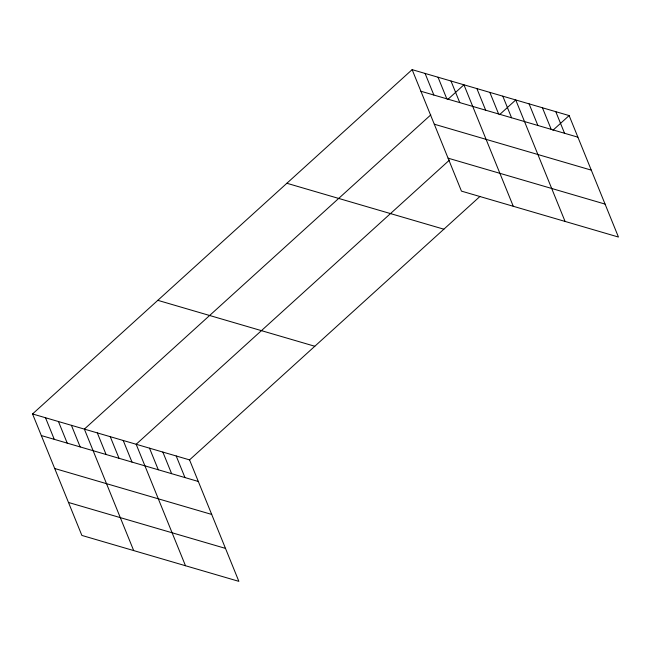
<?xml version="1.0" encoding="UTF-8"?>
<svg xmlns="http://www.w3.org/2000/svg" width="651" height="651" viewBox="0 0 651 651"><rect width="100%" height="100%" fill="white"/><g stroke="black" fill="none" stroke-linecap="round" stroke-linejoin="round"><path stroke-width="0.98" d="M32.55 413.955L189.547 459.883L238.868 581.351L81.871 535.423L32.55 413.955L412.132 69.649L569.129 115.577L618.45 237.045L461.453 191.117L412.132 69.649M430.783 114.885L84.361 429.115L133.683 550.583M447.733 99.505L463.943 84.809L513.265 206.269M449.434 160.113L136.165 444.267L185.486 565.735M499.537 114.666L515.747 99.961L565.068 221.43M189.547 459.883L479.966 196.447M552.919 130.281L569.129 115.577M420.904 91.246L577.893 137.174M434.282 124.203L591.279 170.131M448.075 158.16L605.064 204.089M286.871 183.273L443.868 229.201M157.811 300.331L314.807 346.259M41.322 435.552L198.311 481.48M54.7 468.508L211.697 514.436M68.493 502.466L225.482 548.394M555.783 111.671L564.547 133.268M542.438 107.773L551.21 129.362M529.092 103.867L537.864 125.456M502.8 96.169L511.564 117.766M489.845 92.385L498.609 113.974M476.89 88.593L485.662 110.19M450.988 81.017L459.761 102.606M438.033 77.225L446.806 98.822M425.087 73.441L433.851 95.03M176.201 455.977L184.965 477.574M162.856 452.079L171.62 473.668M149.51 448.173L158.283 469.762M123.218 440.475L131.982 462.072M110.263 436.691L119.027 458.28M97.308 432.899L106.08 454.496M71.407 425.323L80.171 446.92M58.452 421.531L67.224 443.128M45.505 417.747L54.269 439.335"/></g></svg>
